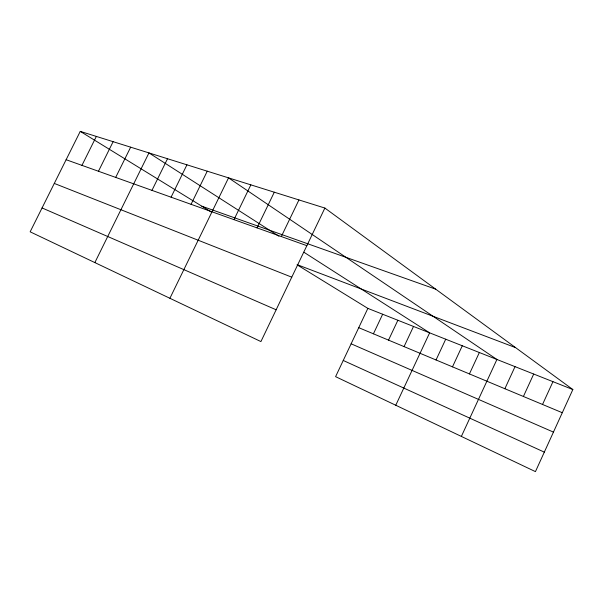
<?xml version="1.0" encoding="UTF-8"?>
<svg xmlns="http://www.w3.org/2000/svg" width="603" height="603" viewBox="0 0 603 603"><rect width="100%" height="100%" fill="white"/><g stroke="black" fill="none" stroke-linecap="round" stroke-linejoin="round"><path stroke-width="0.9" d="M324.874 208.058L260.918 341.577L30.15 231.816L80.259 131.379L324.874 208.058L572.85 389.538L535.434 471.621L335.592 376.656L367.86 308.382L297.038 264.792M542.534 404.47L552.966 381.661M523.404 396.473L533.708 374.041M461.363 436.429L496.917 359.478L228.529 177.862L169.903 298.289M504.862 388.731L515.03 366.647M469.428 373.92L479.347 352.521M436.037 359.976L445.723 339.21M452.491 366.85L462.29 345.768M395.764 405.254L429.63 332.833L303.874 252.22M388.528 340.122L397.867 320.261M404.063 346.612L413.515 326.457M373.423 333.813L382.656 314.238M281.315 236.549L298.937 199.932M257.051 227.889L274.297 192.206M233.979 219.65L250.856 184.857M191.061 204.327L207.251 171.184M171.071 197.189L186.938 164.815M151.964 190.367L167.521 158.732M115.693 177.41L130.655 147.177M94.852 262.591L148.956 152.913L278.925 236.233M98.455 171.26L113.13 141.682M81.948 165.365L96.352 136.421M201.801 206.181L435.72 289.184M66.119 159.712L306.859 245.67M297.988 264.973L515.61 347.645M54.293 183.425L291.762 277.176M367.86 308.382L572.85 389.538M358.74 327.678L562.282 412.716M42.059 207.937L276.144 309.784M351.119 343.8L553.441 432.102M343.243 360.458L544.313 452.129M80.259 131.379L211.382 212.075"/></g></svg>
